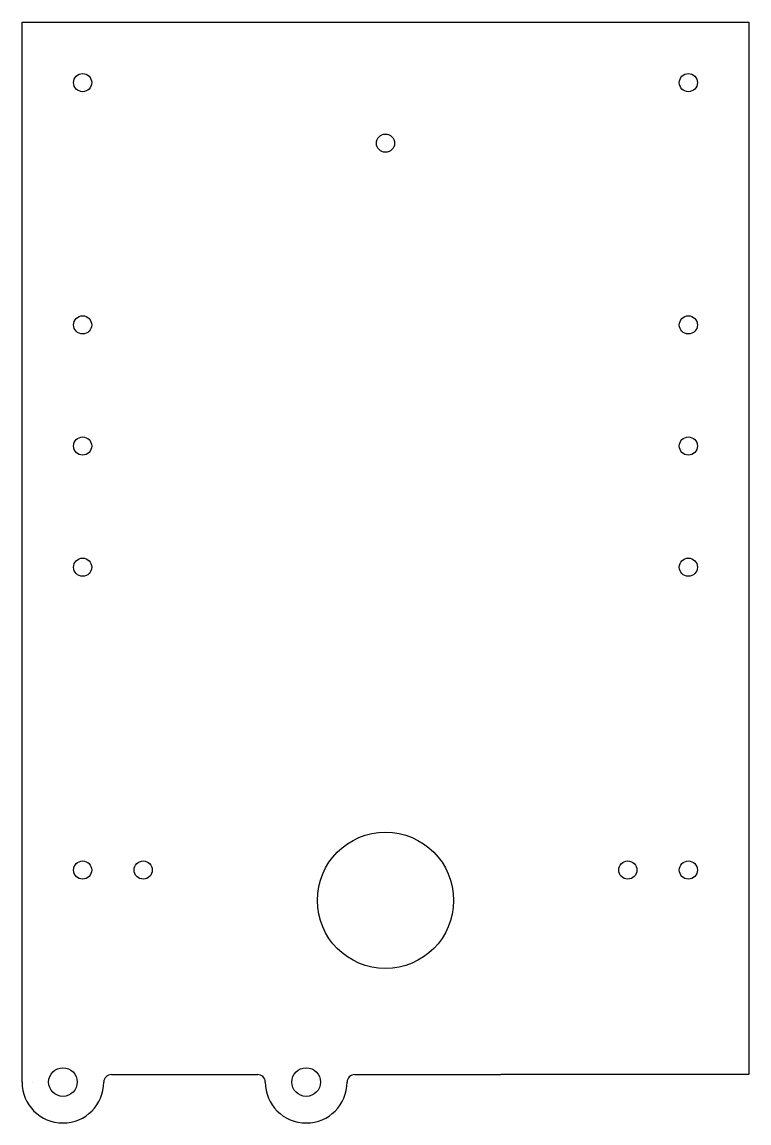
# Model space of a CAD drawing. Header units: inches. Extents: x 1.21 to 7.21, y 0.67 to 9.76.
import ezdxf

# ---------------------------------------------------------------- set-up
doc = ezdxf.new("R2010")
doc.units = ezdxf.units.IN
doc.header["$MEASUREMENT"] = 0

msp = doc.modelspace()

# ---------------------------------------------------------------- linework, layer by layer
for p, q in [((7.2138, 9.2587), (7.2138, 9.2587)), ((1.2138, 1.0087), (1.2138, 2.1025)), ((1.3013, 1.0087), (1.3013, 1.0087)), ((1.9513, 1.0712), (3.1592, 1.0712)), ((3.9592, 1.0712), (5.1671, 1.0712))]:
    msp.add_line(p, q)
msp.add_lwpolyline([(1.2138, 1.0087), (1.2138, 9.7587), (7.2138, 9.7587), (7.2138, 1.0712), (5.1671, 1.0712)])
for centre, radius in [((1.7138, 9.2587), 0.075), ((6.7138, 9.2587), 0.075), ((4.2138, 8.7587), 0.075), ((1.7138, 7.2587), 0.075), ((6.7138, 7.2587), 0.075), ((1.7138, 6.2587), 0.075), ((6.7138, 6.2587), 0.075), ((1.7138, 5.2587), 0.075), ((6.7138, 5.2587), 0.075), ((4.2138, 2.5087), 0.5625), ((1.7138, 2.7587), 0.075), ((2.2138, 2.7587), 0.075), ((6.2138, 2.7587), 0.075), ((6.7138, 2.7587), 0.075), ((1.5513, 1.0087), 0.1181), ((3.5592, 1.0087), 0.1181)]:
    msp.add_circle(centre, radius)
for centre, radius, start, end in [((1.5513, 1.0087), 0.3375, 180, 0), ((1.9513, 1.0087), 0.0625, 90, 180), ((3.1592, 1.0087), 0.0625, 0, 90), ((3.5592, 1.0087), 0.3375, 180, 0), ((3.9592, 1.0087), 0.0625, 90, 180)]:
    msp.add_arc(centre, radius, start, end)

doc.saveas('drawing.dxf')
